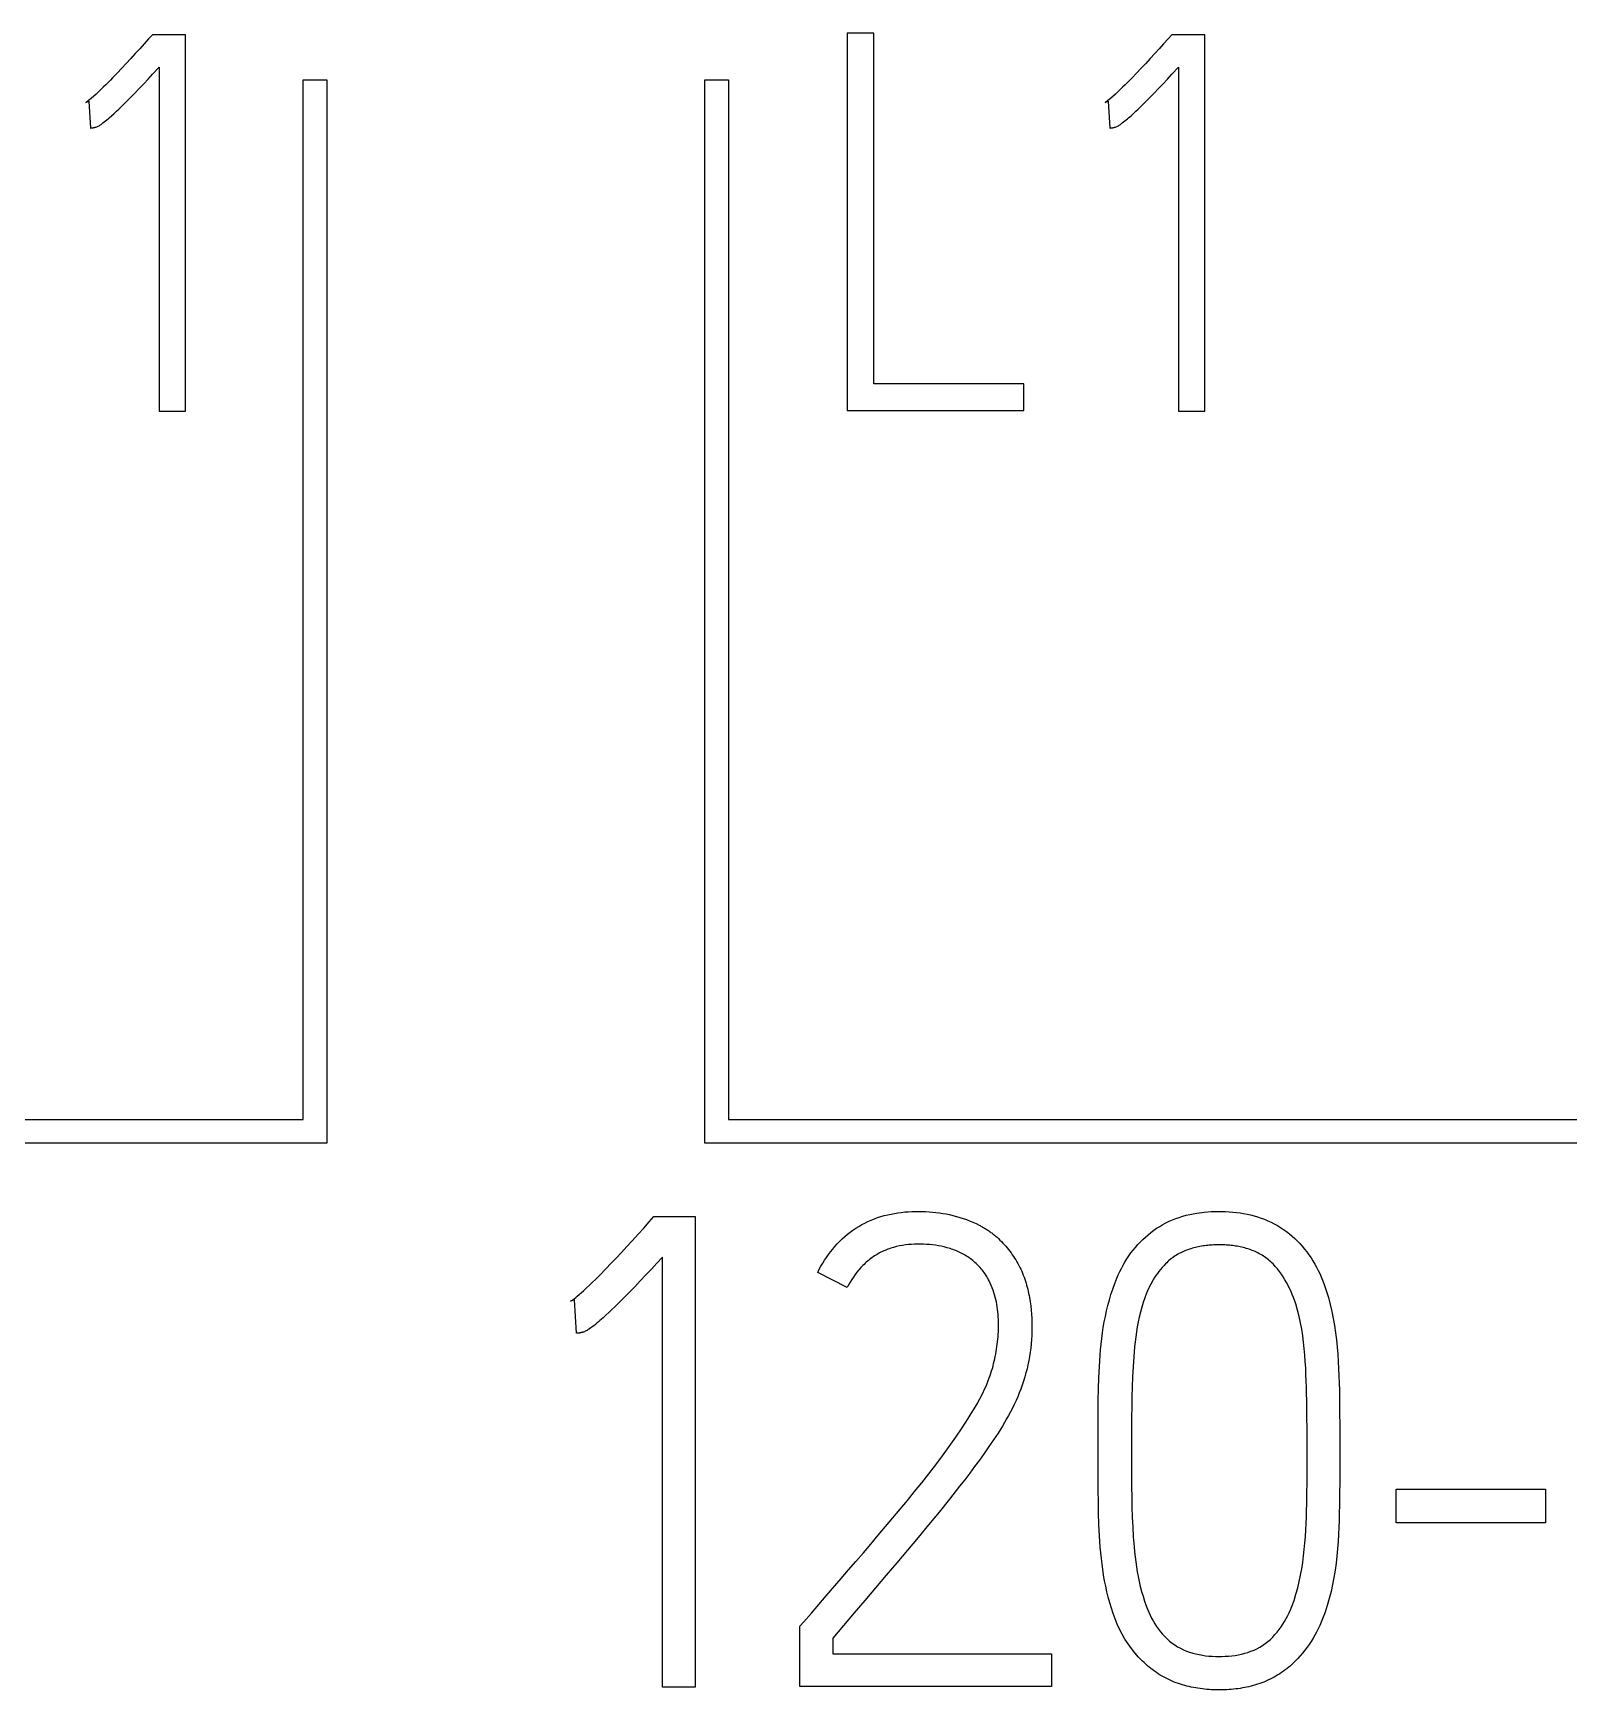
# Model space of a CAD drawing. Header units: inches. Extents: x 9000 to 22395, y 8106 to 17135.
# Drawn here: x 10247.93 to 10262.38, y 8469.82 to 8485.4 of the extents above; entities that cross this region are included whole.
import ezdxf

# ---------------------------------------------------------------- set-up
doc = ezdxf.new("R2010")
doc.units = ezdxf.units.IN
doc.header["$MEASUREMENT"] = 0
doc.layers.add('20000_FRONT_O', color=7, linetype='Continuous')
doc.layers.add('20500_FRONT_O_LABELING', color=7, linetype='Continuous')

# ---------------------------------------------------------------- blocks, each defined once
blk = doc.blocks.new('A$C21A67833')
at = {"layer": '20000_FRONT_O', "linetype": 'Continuous'}
for p, q in [((87.34, 85.1032), (87.44, 85.1032)), ((87.34, 80.7029), (87.34, 85.1032)), ((87.44, 85.1032), (87.44, 80.6029)), ((89.04, 85.1032), (89.14, 85.1032)), ((89.04, 80.6029), (89.04, 85.1032)), ((89.14, 85.1032), (89.14, 80.7029)), ((8.76, 80.7029), (87.34, 80.7029)), ((89.14, 80.7029), (100.32, 80.7029)), ((87.44, 80.6029), (8.66, 80.6029)), ((100.42, 80.6029), (89.04, 80.6029))]:
    blk.add_line(p, q, dxfattribs=at)
at = {"layer": '20500_FRONT_O_LABELING', "linetype": 'Continuous'}
for p, q in [((86.6851, 85.2762), (86.6664, 85.2553)), ((86.7008, 85.2941), (86.6851, 85.2762)), ((86.8405, 85.2941), (86.7008, 85.2941)), ((86.8405, 83.7006), (86.8405, 85.2941)), ((89.7564, 85.3006), (89.6432, 85.3006)), ((89.6432, 85.3006), (89.6432, 83.7029)), ((89.7564, 83.816), (89.7564, 85.3006)), ((91.0014, 85.2762), (90.9827, 85.2553)), ((91.017, 85.2941), (91.0014, 85.2762)), ((91.1568, 85.2941), (91.017, 85.2941)), ((91.1568, 83.7006), (91.1568, 85.2941)), ((86.6096, 85.1932), (86.5905, 85.1727)), ((86.6287, 85.2138), (86.6096, 85.1932)), ((86.6476, 85.2345), (86.6287, 85.2138)), ((86.6664, 85.2553), (86.6476, 85.2345)), ((90.9259, 85.1932), (90.9068, 85.1727)), ((90.9449, 85.2138), (90.9259, 85.1932)), ((90.9638, 85.2345), (90.9449, 85.2138)), ((90.9827, 85.2553), (90.9638, 85.2345)), ((86.5713, 85.1522), (86.552, 85.1318)), ((86.5905, 85.1727), (86.5713, 85.1522)), ((86.6831, 85.1064), (86.7018, 85.1264)), ((86.7018, 85.1264), (86.7297, 85.1566)), ((86.7297, 85.1566), (86.7297, 83.7006)), ((90.8876, 85.1522), (90.8683, 85.1318)), ((90.9068, 85.1727), (90.8876, 85.1522)), ((90.9993, 85.1064), (91.018, 85.1264)), ((91.018, 85.1264), (91.0459, 85.1566)), ((91.0459, 85.1566), (91.0459, 83.7006)), ((86.6263, 85.047), (86.6454, 85.0667)), ((86.6454, 85.0667), (86.6643, 85.0865)), ((86.6643, 85.0865), (86.6831, 85.1064)), ((90.9426, 85.047), (90.9616, 85.0667)), ((90.9616, 85.0667), (90.9805, 85.0865)), ((90.9805, 85.0865), (90.9993, 85.1064)), ((86.4189, 85.0077), (86.4322, 85.0122)), ((86.4322, 85.0122), (86.4391, 84.8991)), ((86.6072, 85.0274), (86.6263, 85.047)), ((90.7351, 85.0077), (90.7485, 85.0122)), ((90.7485, 85.0122), (90.7553, 84.8991)), ((90.9234, 85.0274), (90.9426, 85.047)), ((90.3912, 83.816), (89.7564, 83.816)), ((90.3912, 83.7029), (90.3912, 83.816)), ((86.7297, 83.7006), (86.8405, 83.7006)), ((89.6432, 83.7029), (90.3912, 83.7029)), ((91.0459, 83.7006), (91.1568, 83.7006)), ((88.8048, 80.2695), (88.8243, 80.2919)), ((88.8243, 80.2919), (88.9991, 80.2919)), ((88.9991, 80.2919), (88.9991, 78.3)), ((88.7342, 80.1915), (88.7579, 80.2174)), ((88.7579, 80.2174), (88.7814, 80.2434)), ((88.7814, 80.2434), (88.8048, 80.2695)), ((88.6866, 80.1401), (88.7105, 80.1658)), ((88.7105, 80.1658), (88.7342, 80.1915)), ((88.6626, 80.1146), (88.6866, 80.1401)), ((88.8373, 80.0949), (88.8139, 80.0698)), ((88.8605, 80.12), (88.8373, 80.0949)), ((88.8605, 78.3), (88.8605, 80.12)), ((88.7669, 80.02), (88.7432, 79.9953)), ((88.7905, 80.0449), (88.7669, 80.02)), ((88.8139, 80.0698), (88.7905, 80.0449)), ((89.6427, 79.992), (89.518, 80.0558)), ((88.4887, 79.9396), (88.472, 79.9339)), ((88.4972, 79.7982), (88.4887, 79.9396)), ((91.7278, 79.4958), (91.7287, 79.3738)), ((91.5903, 79.3223), (91.5902, 79.3773)), ((91.5903, 79.2674), (91.5903, 79.3223)), ((91.9678, 79.1379), (92.6, 79.1379)), ((91.9678, 78.9965), (91.9678, 79.1379)), ((92.6, 79.1379), (92.6, 78.9965)), ((92.6, 78.9965), (91.9678, 78.9965)), ((89.5542, 78.6868), (89.6172, 78.7598)), ((89.4428, 78.558), (89.4594, 78.5775)), ((89.4428, 78.3029), (89.4428, 78.558)), ((89.5818, 78.5081), (89.5818, 78.4414)), ((89.5818, 78.4414), (90.5082, 78.4414)), ((90.5082, 78.4414), (90.5082, 78.3029)), ((88.9991, 78.3), (88.8605, 78.3)), ((90.5082, 78.3029), (89.4428, 78.3029))]:
    blk.add_line(p, q, dxfattribs=at)
for points in [[(86.552, 85.1318), (86.5326, 85.1116), (86.5229, 85.1015), (86.513, 85.0915), (86.5031, 85.0816), (86.4931, 85.0718), (86.483, 85.062), (86.4728, 85.0525), (86.4624, 85.043)], [(90.8683, 85.1318), (90.8489, 85.1116), (90.8391, 85.1015), (90.8293, 85.0915), (90.8193, 85.0816), (90.8093, 85.0718), (90.7993, 85.062), (90.789, 85.0525), (90.7787, 85.043)], [(86.4624, 85.043), (86.4414, 85.0245), (86.4361, 85.02), (86.4306, 85.0157), (86.4277, 85.0136), (86.4249, 85.0116), (86.4219, 85.0096), (86.4189, 85.0077)], [(86.4621, 84.9033), (86.4655, 84.9045), (86.4687, 84.9057), (86.4718, 84.9072), (86.4749, 84.9088), (86.4778, 84.9105), (86.4807, 84.9123), (86.4835, 84.9142), (86.4863, 84.9162), (86.4917, 84.9204), (86.4971, 84.9247), (86.5077, 84.9333), (86.513, 84.9377), (86.5182, 84.9422), (86.5284, 84.9512), (86.5386, 84.9604), (86.5486, 84.9698), (86.5585, 84.9792), (86.5684, 84.9887), (86.5782, 84.9983), (86.5879, 85.008), (86.6072, 85.0274)], [(90.7787, 85.043), (90.7577, 85.0245), (90.7523, 85.02), (90.7468, 85.0157), (90.744, 85.0136), (90.7411, 85.0116), (90.7382, 85.0096), (90.7351, 85.0077)], [(90.7784, 84.9033), (90.7817, 84.9045), (90.7849, 84.9057), (90.7881, 84.9072), (90.7911, 84.9088), (90.794, 84.9105), (90.7969, 84.9123), (90.7997, 84.9142), (90.8025, 84.9162), (90.8079, 84.9204), (90.8133, 84.9247), (90.824, 84.9333), (90.8292, 84.9377), (90.8344, 84.9422), (90.8447, 84.9512), (90.8548, 84.9604), (90.8648, 84.9698), (90.8748, 84.9792), (90.8846, 84.9887), (90.8944, 84.9983), (90.9041, 85.008), (90.9234, 85.0274)], [(86.4391, 84.8991), (86.4396, 84.8991), (86.4401, 84.8991), (86.4407, 84.8992), (86.4412, 84.8992), (86.4417, 84.8992), (86.4423, 84.8992), (86.4428, 84.8993), (86.4433, 84.8993), (86.4439, 84.8994), (86.4444, 84.8994), (86.4449, 84.8995), (86.4455, 84.8995), (86.4465, 84.8997), (86.4476, 84.8999), (86.4486, 84.9), (86.4497, 84.9002), (86.4508, 84.9004), (86.4518, 84.9006), (86.4528, 84.9009), (86.4539, 84.9011), (86.4549, 84.9013), (86.456, 84.9016), (86.457, 84.9019), (86.458, 84.9021), (86.4591, 84.9024), (86.4601, 84.9027), (86.4611, 84.903), (86.4621, 84.9033)], [(90.7553, 84.8991), (90.7558, 84.8991), (90.7564, 84.8991), (90.7569, 84.8992), (90.7574, 84.8992), (90.758, 84.8992), (90.7585, 84.8992), (90.759, 84.8993), (90.7596, 84.8993), (90.7601, 84.8994), (90.7606, 84.8994), (90.7612, 84.8995), (90.7617, 84.8995), (90.7628, 84.8997), (90.7638, 84.8999), (90.7649, 84.9), (90.7659, 84.9002), (90.767, 84.9004), (90.768, 84.9006), (90.7691, 84.9009), (90.7701, 84.9011), (90.7712, 84.9013), (90.7722, 84.9016), (90.7732, 84.9019), (90.7743, 84.9021), (90.7753, 84.9024), (90.7763, 84.9027), (90.7774, 84.903), (90.7784, 84.9033)], [(89.518, 80.0558), (89.5248, 80.0689), (89.5319, 80.0819), (89.5394, 80.0946), (89.5472, 80.1071), (89.5553, 80.1194), (89.5638, 80.1315), (89.5725, 80.1433), (89.5817, 80.1548), (89.5911, 80.166), (89.6009, 80.1769), (89.6111, 80.1875), (89.6216, 80.1977), (89.6324, 80.2076), (89.6437, 80.217), (89.6553, 80.2261), (89.6672, 80.2347), (89.6794, 80.2429), (89.6919, 80.2507), (89.7046, 80.258), (89.7176, 80.2648), (89.7309, 80.2712), (89.7444, 80.2771), (89.758, 80.2826), (89.7719, 80.2876), (89.7859, 80.2922), (89.8, 80.2962), (89.8143, 80.2998), (89.8286, 80.303), (89.843, 80.3057), (89.8575, 80.308), (89.8721, 80.31), (89.8867, 80.3115), (89.9014, 80.3127), (89.916, 80.3135), (89.9307, 80.3139), (89.9454, 80.314), (89.9601, 80.3138), (89.9748, 80.3133), (89.9894, 80.3124), (90.004, 80.3113), (90.0186, 80.3098), (90.0332, 80.308), (90.0477, 80.3058), (90.0622, 80.3032), (90.0766, 80.3002), (90.0909, 80.2968), (90.1052, 80.293), (90.1194, 80.2888), (90.1334, 80.2842), (90.1474, 80.2793), (90.1612, 80.274), (90.1749, 80.2683), (90.1884, 80.2622), (90.2018, 80.2557)], [(90.7845, 80.031), (90.7905, 80.0452), (90.797, 80.0592), (90.8038, 80.0729), (90.8111, 80.0865), (90.8188, 80.0998), (90.8269, 80.1128), (90.8354, 80.1255), (90.8442, 80.138), (90.8535, 80.1501), (90.8631, 80.1619), (90.8731, 80.1734), (90.8835, 80.1845), (90.8943, 80.1952), (90.9054, 80.2056), (90.9168, 80.2155), (90.9286, 80.225), (90.9408, 80.2341), (90.9532, 80.2427), (90.9661, 80.2508), (90.9792, 80.2585), (90.9926, 80.2656), (91.0064, 80.2723), (91.0204, 80.2784), (91.0347, 80.2839), (91.0492, 80.2889), (91.0638, 80.2934), (91.0786, 80.2975), (91.0935, 80.301), (91.1085, 80.3041), (91.1236, 80.3067), (91.154, 80.3106), (91.1844, 80.313), (91.2149, 80.3139), (91.2454, 80.3134), (91.2758, 80.3114), (91.3062, 80.3078), (91.3212, 80.3053), (91.3363, 80.3024), (91.3512, 80.2991), (91.366, 80.2953), (91.3808, 80.2909), (91.3953, 80.286), (91.4097, 80.2806), (91.4239, 80.2748), (91.4378, 80.2684), (91.4515, 80.2614), (91.4649, 80.254), (91.4779, 80.2461), (91.4907, 80.2377), (91.5031, 80.2288), (91.5151, 80.2195), (91.5268, 80.2096), (91.5381, 80.1994), (91.549, 80.1887), (91.5596, 80.1776), (91.5698, 80.1662), (91.5797, 80.1545), (91.5891, 80.1424), (91.5982, 80.13), (91.6069, 80.1174), (91.6151, 80.1045), (91.623, 80.0914), (91.6304, 80.078), (91.6374, 80.0644), (91.644, 80.0506), (91.6502, 80.0366), (91.6616, 80.0082), (91.6716, 79.9792), (91.6805, 79.9499), (91.6883, 79.9205), (91.6952, 79.8908), (91.701, 79.8609), (91.7061, 79.8308), (91.7104, 79.8005), (91.7141, 79.7701), (91.7173, 79.7396), (91.72, 79.7092), (91.7222, 79.6787), (91.7239, 79.6482), (91.7252, 79.6178), (91.7262, 79.5873), (91.727, 79.5568), (91.7275, 79.5263), (91.7278, 79.4958)], [(90.2018, 80.2557), (90.2055, 80.2538), (90.2092, 80.2518), (90.2128, 80.2498), (90.2165, 80.2478), (90.2201, 80.2457), (90.2237, 80.2436), (90.2272, 80.2414), (90.2308, 80.2392), (90.2343, 80.237), (90.2378, 80.2348), (90.2412, 80.2325), (90.2447, 80.2301), (90.2481, 80.2277), (90.2515, 80.2253), (90.2548, 80.2229), (90.2581, 80.2204), (90.2614, 80.2178), (90.2647, 80.2152), (90.2679, 80.2126), (90.2711, 80.2099), (90.2743, 80.2072), (90.2774, 80.2045), (90.2805, 80.2017), (90.2835, 80.1988)], [(90.2226, 80.0558), (90.2187, 80.061), (90.2148, 80.0661), (90.2107, 80.071), (90.2065, 80.0759), (90.2022, 80.0806), (90.1978, 80.0852), (90.1933, 80.0897), (90.1887, 80.0941), (90.1839, 80.0984), (90.1791, 80.1025), (90.1742, 80.1066), (90.1692, 80.1105), (90.1641, 80.1143), (90.1589, 80.118), (90.1536, 80.1215), (90.1482, 80.125), (90.1428, 80.1283), (90.1373, 80.1315), (90.1317, 80.1346), (90.126, 80.1375), (90.1203, 80.1404), (90.1145, 80.1431), (90.1087, 80.1457), (90.1028, 80.1481), (90.0968, 80.1505), (90.0908, 80.1527), (90.0847, 80.1548), (90.0786, 80.1567), (90.0663, 80.1603), (90.0539, 80.1635), (90.0415, 80.1663), (90.0289, 80.1687), (90.0163, 80.1708), (90.0037, 80.1724), (89.991, 80.1737), (89.9783, 80.1746), (89.9655, 80.1752), (89.9528, 80.1755), (89.94, 80.1754), (89.9273, 80.1751), (89.9145, 80.1744), (89.9018, 80.1734), (89.8891, 80.1719), (89.8765, 80.17), (89.8639, 80.1677), (89.8515, 80.1648), (89.8392, 80.1616), (89.8331, 80.1598), (89.827, 80.1579), (89.821, 80.1558), (89.8151, 80.1537), (89.8091, 80.1514), (89.8033, 80.149), (89.7975, 80.1465), (89.7917, 80.1439), (89.786, 80.1411), (89.7804, 80.1382), (89.7748, 80.1352), (89.7693, 80.1321), (89.7639, 80.1289), (89.7585, 80.1255), (89.7533, 80.122), (89.7481, 80.1184), (89.743, 80.1147), (89.738, 80.1108), (89.733, 80.1069), (89.7282, 80.1028), (89.7234, 80.0987), (89.7187, 80.0944), (89.7141, 80.09), (89.7096, 80.0855), (89.7051, 80.081), (89.7008, 80.0763), (89.6923, 80.0667), (89.6842, 80.0569), (89.6764, 80.0467), (89.669, 80.0362), (89.6619, 80.0255), (89.6552, 80.0145), (89.6488, 80.0033), (89.6427, 79.992)], [(90.2835, 80.1988), (90.2899, 80.1925), (90.2963, 80.1861), (90.3025, 80.1796), (90.3085, 80.1729), (90.3145, 80.1662), (90.3203, 80.1594), (90.3259, 80.1524), (90.3315, 80.1454), (90.3368, 80.1382), (90.342, 80.1309), (90.3471, 80.1236), (90.352, 80.1161), (90.3568, 80.1086), (90.3614, 80.1009), (90.3658, 80.0931), (90.37, 80.0852), (90.3741, 80.0772), (90.378, 80.0692), (90.3817, 80.061), (90.3852, 80.0527), (90.3885, 80.0444), (90.3916, 80.036), (90.3946, 80.0275), (90.3974, 80.019), (90.4001, 80.0105), (90.4026, 80.0018), (90.4049, 79.9932), (90.4071, 79.9845), (90.4092, 79.9758), (90.4111, 79.967), (90.4128, 79.9582), (90.4145, 79.9494), (90.4174, 79.9317), (90.4198, 79.914), (90.4217, 79.8962), (90.4233, 79.8784), (90.4244, 79.8606), (90.4251, 79.8427), (90.4253, 79.8249), (90.4251, 79.807), (90.4245, 79.7892), (90.4235, 79.7714), (90.4221, 79.7536), (90.4202, 79.7358), (90.4179, 79.7181), (90.4151, 79.7004), (90.412, 79.6828), (90.4084, 79.6653), (90.4043, 79.6479), (90.3999, 79.6305), (90.395, 79.6132), (90.3897, 79.5961), (90.3839, 79.579), (90.3778, 79.5621)], [(91.446, 80.092), (91.4413, 80.0966), (91.4364, 80.1011), (91.4314, 80.1055), (91.4263, 80.1097), (91.4211, 80.1137), (91.4159, 80.1176), (91.4105, 80.1214), (91.405, 80.125), (91.3994, 80.1285), (91.3937, 80.1319), (91.388, 80.1351), (91.3821, 80.1381), (91.3761, 80.1411), (91.3701, 80.1439), (91.364, 80.1465), (91.3578, 80.149), (91.3516, 80.1513), (91.3454, 80.1535), (91.3391, 80.1556), (91.3328, 80.1575), (91.3264, 80.1593), (91.32, 80.161), (91.3136, 80.1625), (91.3071, 80.1639), (91.3006, 80.1652), (91.2941, 80.1664), (91.2876, 80.1674), (91.281, 80.1684), (91.2744, 80.1692), (91.2678, 80.17), (91.2612, 80.1706), (91.2547, 80.1711), (91.2481, 80.1716), (91.2415, 80.1719), (91.2349, 80.1722), (91.2284, 80.1723), (91.2218, 80.1724), (91.2152, 80.1724), (91.2087, 80.1723), (91.2021, 80.1722), (91.1956, 80.1719), (91.189, 80.1716), (91.1825, 80.1712), (91.1759, 80.1707), (91.1694, 80.1701), (91.1628, 80.1694), (91.1563, 80.1686), (91.1498, 80.1677), (91.1432, 80.1666), (91.1367, 80.1655), (91.1302, 80.1642), (91.1237, 80.1628), (91.1172, 80.1613), (91.1108, 80.1597), (91.1044, 80.1579), (91.098, 80.156), (91.0917, 80.154), (91.0855, 80.1519), (91.0793, 80.1496), (91.0731, 80.1471), (91.0671, 80.1445), (91.061, 80.1418), (91.0551, 80.1389), (91.0492, 80.1358), (91.0434, 80.1326), (91.0376, 80.1292), (91.032, 80.1256), (91.0264, 80.1219), (91.021, 80.1181), (91.0157, 80.1141), (91.0105, 80.11), (91.0054, 80.1057), (91.0005, 80.1013), (90.9957, 80.0967), (90.9909, 80.092)], [(88.5264, 79.9781), (88.5394, 79.9899), (88.5522, 80.0018), (88.5648, 80.014), (88.5773, 80.0263), (88.5897, 80.0387), (88.602, 80.0512), (88.6142, 80.0638), (88.6264, 80.0764), (88.6385, 80.0891), (88.6626, 80.1146)], [(90.9909, 80.092), (90.9835, 80.0843), (90.9763, 80.0764), (90.9694, 80.0682), (90.9628, 80.0599), (90.9564, 80.0514), (90.9503, 80.0428), (90.9445, 80.034), (90.9389, 80.025), (90.9284, 80.0066), (90.9189, 79.9876), (90.9104, 79.9682), (90.9027, 79.9485), (90.896, 79.9284), (90.8899, 79.9081), (90.8844, 79.8877), (90.8795, 79.8671), (90.8752, 79.8464), (90.8714, 79.8256), (90.8679, 79.8046), (90.8649, 79.7836), (90.8623, 79.7625), (90.86, 79.7414), (90.8561, 79.6991), (90.8531, 79.6568), (90.8509, 79.6144), (90.8494, 79.572), (90.8484, 79.5296), (90.8477, 79.4872), (90.8473, 79.4447), (90.8466, 79.3174)], [(91.5902, 79.3773), (91.59, 79.4047), (91.5898, 79.4322), (91.5895, 79.4597), (91.5891, 79.4871), (91.5886, 79.5145), (91.588, 79.542), (91.5873, 79.5694), (91.5865, 79.5968), (91.5855, 79.6242), (91.5842, 79.6516), (91.5827, 79.6789), (91.5807, 79.7062), (91.5783, 79.7335), (91.5753, 79.7607), (91.5718, 79.7879), (91.5677, 79.815), (91.5628, 79.8421), (91.557, 79.8692), (91.5501, 79.8962), (91.542, 79.9229), (91.5327, 79.9493), (91.5275, 79.9623), (91.5221, 79.9752), (91.5162, 79.9879), (91.51, 80.0004), (91.5034, 80.0127), (91.4965, 80.0248), (91.4891, 80.0367), (91.4813, 80.0483), (91.4732, 80.0597), (91.4646, 80.0708), (91.4555, 80.0815), (91.446, 80.092)], [(90.2445, 79.6092), (90.248, 79.6192), (90.2513, 79.6293), (90.2545, 79.6393), (90.2575, 79.6494), (90.2604, 79.6596), (90.263, 79.6697), (90.2656, 79.6799), (90.2679, 79.6901), (90.2701, 79.7004), (90.2721, 79.7106), (90.274, 79.7209), (90.2757, 79.7313), (90.2772, 79.7416), (90.2785, 79.752), (90.2797, 79.7624), (90.2808, 79.7728), (90.2816, 79.7833), (90.2823, 79.7938), (90.2829, 79.8043), (90.2832, 79.8148), (90.2835, 79.8254), (90.2835, 79.836), (90.2834, 79.8466), (90.283, 79.8572), (90.2825, 79.8678), (90.2817, 79.8784), (90.2807, 79.8889), (90.2795, 79.8994), (90.2781, 79.9099), (90.2764, 79.9203), (90.2744, 79.9306), (90.2722, 79.9409), (90.2697, 79.9511), (90.267, 79.9612), (90.2639, 79.9712), (90.2606, 79.9811), (90.257, 79.9909), (90.253, 80.0006), (90.2488, 80.0102), (90.2442, 80.0196), (90.2418, 80.0243), (90.2393, 80.0289), (90.2367, 80.0335), (90.2341, 80.038), (90.2313, 80.0425), (90.2285, 80.047), (90.2256, 80.0514), (90.2226, 80.0558)], [(90.7054, 79.2278), (90.7051, 79.2756), (90.7049, 79.3234), (90.7049, 79.3713), (90.705, 79.4191), (90.7055, 79.4669), (90.7062, 79.5146), (90.7072, 79.5624), (90.7087, 79.61), (90.7108, 79.6576), (90.7138, 79.7051), (90.7158, 79.7288), (90.7181, 79.7524), (90.7208, 79.776), (90.7239, 79.7995), (90.7274, 79.823), (90.7315, 79.8464), (90.736, 79.8697), (90.7411, 79.893), (90.7467, 79.9162), (90.7529, 79.9393), (90.7598, 79.9624), (90.7673, 79.9854), (90.7756, 80.0082), (90.7845, 80.031)], [(88.472, 79.9339), (88.4758, 79.9363), (88.4795, 79.9387), (88.483, 79.9413), (88.4866, 79.9439), (88.4934, 79.9493), (88.5002, 79.9549), (88.5264, 79.9781)], [(88.7432, 79.9953), (88.7194, 79.9707), (88.7074, 79.9585), (88.6953, 79.9463), (88.6833, 79.9342), (88.6711, 79.9222), (88.6589, 79.9102), (88.6466, 79.8983), (88.6341, 79.8865), (88.6216, 79.8749), (88.609, 79.8633), (88.5962, 79.8519), (88.5897, 79.8463), (88.5831, 79.8408), (88.5765, 79.8354), (88.5698, 79.8301), (88.5629, 79.825), (88.556, 79.82), (88.5489, 79.8152), (88.5453, 79.8128), (88.5416, 79.8106), (88.5379, 79.8085), (88.534, 79.8065), (88.5301, 79.8049), (88.5261, 79.8035)], [(88.5261, 79.8035), (88.5248, 79.8031), (88.5235, 79.8027), (88.5222, 79.8023), (88.5209, 79.802), (88.5197, 79.8016), (88.5184, 79.8013), (88.5171, 79.801), (88.5158, 79.8006), (88.5145, 79.8004), (88.5131, 79.8001), (88.5118, 79.7998), (88.5105, 79.7996), (88.5092, 79.7993), (88.5079, 79.7991), (88.5066, 79.7989), (88.5052, 79.7987), (88.5046, 79.7986), (88.5039, 79.7986), (88.5032, 79.7985), (88.5026, 79.7984), (88.5019, 79.7984), (88.5012, 79.7983), (88.5006, 79.7983), (88.4999, 79.7983), (88.4992, 79.7982), (88.4986, 79.7982), (88.4979, 79.7982), (88.4972, 79.7982)], [(89.6172, 78.7598), (89.6486, 78.7964), (89.68, 78.833), (89.7113, 78.8697), (89.7425, 78.9064), (89.7737, 78.9431), (89.8049, 78.9799), (89.8359, 79.0168), (89.867, 79.0537), (89.8979, 79.0907), (89.9284, 79.1279), (89.9586, 79.1655), (89.9884, 79.2034), (90.0176, 79.2416), (90.0464, 79.2802), (90.0746, 79.3191), (90.1023, 79.3583), (90.1293, 79.398), (90.1555, 79.4382), (90.1683, 79.4586), (90.1808, 79.479), (90.193, 79.4997), (90.2047, 79.5207), (90.2159, 79.5421), (90.2263, 79.5639), (90.2312, 79.575), (90.2359, 79.5862), (90.2403, 79.5977), (90.2445, 79.6092)], [(90.3778, 79.5621), (90.3715, 79.5455), (90.3648, 79.5292), (90.3578, 79.5131), (90.3504, 79.4972), (90.3428, 79.4815), (90.3348, 79.466), (90.3266, 79.4506), (90.3181, 79.4355), (90.3005, 79.4055), (90.282, 79.3761), (90.2629, 79.3471), (90.2433, 79.3185), (90.2233, 79.2901), (90.203, 79.2618), (90.1825, 79.2337), (90.1616, 79.2059), (90.1404, 79.1782), (90.119, 79.1507), (90.0756, 79.096), (90.0317, 79.0418), (89.9874, 78.9879), (89.9428, 78.9341), (89.898, 78.8806), (89.853, 78.8273), (89.8078, 78.774)], [(91.7287, 79.3738), (91.7289, 79.3128), (91.729, 79.2823), (91.7289, 79.2518), (91.7288, 79.2213), (91.7286, 79.1908), (91.7284, 79.1602), (91.7281, 79.1297), (91.7276, 79.0992), (91.7272, 79.0687), (91.7266, 79.0382), (91.7257, 79.0077), (91.7247, 78.9772), (91.7232, 78.9467), (91.7214, 78.9163), (91.7191, 78.886), (91.7162, 78.8556), (91.7128, 78.8254), (91.7087, 78.7952), (91.7038, 78.7652), (91.6981, 78.7352), (91.6916, 78.7054), (91.6842, 78.6758), (91.6758, 78.6466), (91.6663, 78.6177), (91.6557, 78.5893), (91.6438, 78.5613), (91.6373, 78.5475), (91.6304, 78.5339), (91.6232, 78.5205), (91.6155, 78.5073), (91.6074, 78.4944), (91.599, 78.4816), (91.5901, 78.4691), (91.5809, 78.4569), (91.5713, 78.445), (91.5614, 78.4333), (91.551, 78.422), (91.5403, 78.4109)], [(90.8466, 79.3174), (90.8464, 79.275), (90.8465, 79.2325), (90.8467, 79.1901), (90.8471, 79.1477), (90.8478, 79.1053), (90.8488, 79.0629), (90.8501, 79.0206), (90.8519, 78.9783), (90.8542, 78.9361), (90.8575, 78.894), (90.8595, 78.8729), (90.8618, 78.8519), (90.8645, 78.8309), (90.8675, 78.81), (90.871, 78.7891), (90.8749, 78.7683), (90.8793, 78.7475), (90.8841, 78.7267), (90.8895, 78.706), (90.8955, 78.6853), (90.9021, 78.6647), (90.9093, 78.6442)], [(90.9093, 78.6442), (90.9142, 78.6311), (90.9195, 78.6182), (90.9253, 78.6056), (90.9315, 78.5932), (90.9382, 78.581), (90.9453, 78.5692), (90.9529, 78.5576), (90.9609, 78.5463), (90.9693, 78.5353), (90.9782, 78.5247), (90.9876, 78.5144), (90.9976, 78.5047), (91.008, 78.4956), (91.0189, 78.487), (91.0303, 78.479), (91.0421, 78.4717), (91.0542, 78.4649), (91.0667, 78.4589), (91.0795, 78.4534), (91.0926, 78.4486), (91.106, 78.4445), (91.1194, 78.441), (91.133, 78.4381), (91.1467, 78.4356), (91.1604, 78.4337), (91.1742, 78.4322), (91.188, 78.4312), (91.2019, 78.4305), (91.2158, 78.4303), (91.2298, 78.4305), (91.2437, 78.4311), (91.2576, 78.432), (91.2715, 78.4333), (91.2854, 78.4352), (91.2992, 78.4375), (91.3128, 78.4403), (91.3263, 78.4437), (91.3396, 78.4477), (91.3527, 78.4523), (91.3655, 78.4575), (91.3781, 78.4634), (91.3903, 78.4699), (91.4021, 78.4772), (91.4134, 78.4851), (91.4243, 78.4937), (91.4347, 78.5029), (91.4446, 78.5125), (91.4542, 78.5227), (91.4633, 78.5333), (91.4719, 78.5442), (91.4801, 78.5555), (91.4879, 78.5671), (91.4952, 78.5789), (91.502, 78.5909), (91.5084, 78.6032), (91.5144, 78.6157), (91.52, 78.6284), (91.5253, 78.6412), (91.5348, 78.6673), (91.5431, 78.6937), (91.5505, 78.7203), (91.557, 78.7472), (91.5626, 78.7742), (91.5675, 78.8013), (91.5717, 78.8285), (91.5753, 78.8559), (91.5783, 78.8833), (91.5808, 78.9107), (91.5828, 78.9381), (91.5845, 78.9656), (91.5859, 78.993), (91.5871, 79.0204), (91.588, 79.0478), (91.5887, 79.0752), (91.5892, 79.1027), (91.5896, 79.1301), (91.5899, 79.1576), (91.59, 79.185), (91.5903, 79.2674)], [(90.8938, 78.4109), (90.8769, 78.4281), (90.861, 78.4461), (90.8461, 78.4648), (90.8321, 78.4842), (90.8192, 78.5042), (90.8072, 78.5248), (90.7963, 78.546), (90.7863, 78.5678), (90.7774, 78.59), (90.7692, 78.6125), (90.7617, 78.6352), (90.7548, 78.658), (90.7485, 78.681), (90.7428, 78.7041), (90.7376, 78.7274), (90.733, 78.7509), (90.7288, 78.7745), (90.7251, 78.7981), (90.7219, 78.8219), (90.719, 78.8456), (90.7165, 78.8694), (90.7144, 78.8933), (90.711, 78.9409), (90.7087, 78.9887), (90.7073, 79.0365), (90.7064, 79.0843), (90.706, 79.1322), (90.7054, 79.2278)], [(89.8078, 78.774), (89.7173, 78.6677), (89.6721, 78.6145), (89.6269, 78.5613), (89.5818, 78.5081)], [(89.4594, 78.5775), (89.4911, 78.6139), (89.5542, 78.6868)], [(91.5403, 78.4109), (91.5335, 78.4042), (91.5267, 78.3977), (91.5196, 78.3913), (91.5125, 78.3851), (91.5052, 78.3791), (91.4977, 78.3734), (91.4902, 78.3677), (91.4825, 78.3623), (91.4746, 78.3571), (91.4666, 78.3521), (91.4585, 78.3472), (91.4503, 78.3426), (91.4419, 78.3381), (91.4334, 78.3338), (91.4247, 78.3298), (91.416, 78.3259), (91.4072, 78.3223), (91.3984, 78.3189), (91.3895, 78.3157), (91.3805, 78.3126), (91.3715, 78.3098), (91.3624, 78.3072), (91.3533, 78.3048), (91.3441, 78.3026), (91.3349, 78.3005), (91.3256, 78.2987), (91.3162, 78.297), (91.3068, 78.2954), (91.2974, 78.2941), (91.288, 78.2929), (91.2785, 78.2919), (91.2691, 78.2911), (91.2597, 78.2904), (91.2502, 78.2898), (91.2408, 78.2894), (91.2314, 78.2892), (91.222, 78.2891), (91.2126, 78.2891), (91.2032, 78.2892), (91.1938, 78.2895), (91.1844, 78.2899), (91.175, 78.2905), (91.1656, 78.2912), (91.1562, 78.292), (91.1469, 78.293), (91.1375, 78.2942), (91.1281, 78.2956), (91.1187, 78.2971), (91.1094, 78.2988), (91.1, 78.3006), (91.0907, 78.3027), (91.0815, 78.3049), (91.0723, 78.3073), (91.0632, 78.3099), (91.0542, 78.3127), (91.0452, 78.3157), (91.0363, 78.3189), (91.0275, 78.3223), (91.0188, 78.3259), (91.0101, 78.3297), (91.0015, 78.3337), (90.993, 78.3379), (90.9846, 78.3423), (90.9763, 78.347), (90.9681, 78.3518), (90.96, 78.3569), (90.9521, 78.3622), (90.9443, 78.3676), (90.9366, 78.3732), (90.9291, 78.3791), (90.9218, 78.3851), (90.9146, 78.3913), (90.9075, 78.3976), (90.9006, 78.4042), (90.8938, 78.4109)]]:
    blk.add_lwpolyline(points, dxfattribs=at)

msp = doc.modelspace()

# ---------------------------------------------------------------- block references
at = {"xscale": 2.2218, "yscale": 2.2218, "zscale": 2.2218}
msp.add_blockref('A$C21A67833', (10056.419, 8295.882), dxfattribs=at)

doc.saveas('drawing.dxf')
